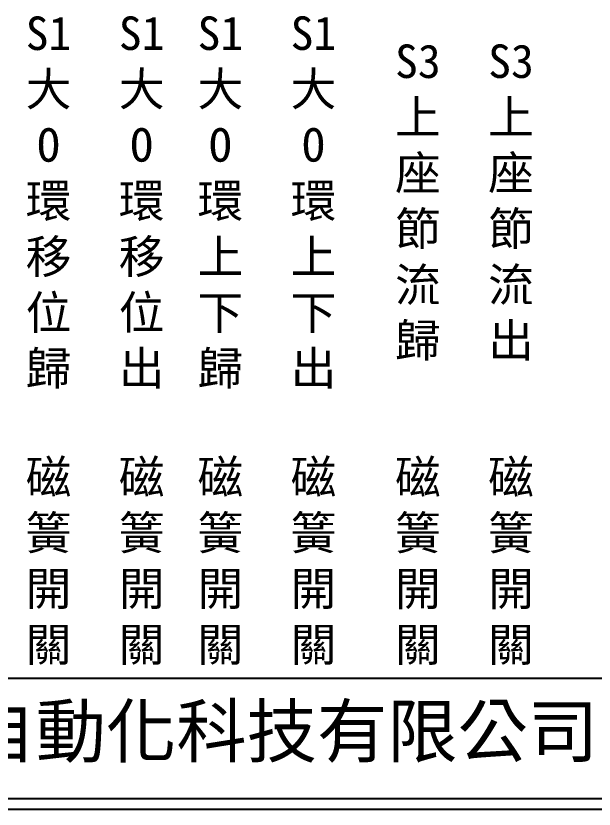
# Model space of a CAD drawing. Extents: x 325 to 612, y 3 to 207.
# Drawn here: x 386.2 to 453.5, y 3 to 95.3 of the extents above; entities that cross this region are included whole.
import ezdxf

# ---------------------------------------------------------------- set-up
doc = ezdxf.new("R2010")
doc.units = 0
doc.layers.add('圖框層', color=7, linetype='CONTINUOUS')
doc.layers.add('標尺寸層', color=3, linetype='CONTINUOUS')
doc.styles.add('CNS', font='romanc.shx', dxfattribs={"bigfont": 'chineset.shx'})
doc.styles.add('STSL', font='kaiu.ttf')

msp = doc.modelspace()

# ---------------------------------------------------------------- linework, layer by layer
at = {"layer": '圖框層', "color": 7}
for p, q in [((326.569, 18.25), (611.07, 18.25)), ((326.569, 4.25), (611.07, 4.25)), ((325.319, 3), (612.319, 3))]:
    msp.add_line(p, q, dxfattribs=at)

# ---------------------------------------------------------------- texts
at = {"layer": '圖框層', "color": 4, "style": 'STSL'}
msp.add_text('泓陞自動化科技有限公司', height=6, dxfattribs=at).set_placement((363.923, 9.076))
at = {"layer": '標尺寸層', "color": 7, "char_height": 3.9, "width": 4.96081, "attachment_point": 5, "style": 'CNS'}
for s, insert in [('{\\fDFKai-SB|b0|i0|c136|p65;S1大O環移位歸}', (389.962, 73.592)), ('{\\fDFKai-SB|b0|i0|c136|p65;S1大O環移位出}', (400.8, 73.592)), ('{\\fDFKai-SB|b0|i0|c136|p65;S1大O環上下歸}', (409.962, 73.595)), ('{\\fDFKai-SB|b0|i0|c136|p65;S1大O環上下出}', (420.8, 73.595)), ('{\\fDFKai-SB|b0|i0|c136|p65;S3上座節流歸}', (432.954, 73.584)), ('{\\fDFKai-SB|b0|i0|c136|p65;S3上座節流出}', (443.791, 73.584)), ('{\\fDFKai-SB|b0|i0|c136|p65;磁簧開關}', (389.962, 31.692)), ('{\\fDFKai-SB|b0|i0|c136|p65;磁簧開關}', (400.8, 31.692)), ('{\\fDFKai-SB|b0|i0|c136|p65;磁簧開關}', (409.962, 31.695)), ('{\\fDFKai-SB|b0|i0|c136|p65;磁簧開關}', (420.8, 31.695)), ('{\\fDFKai-SB|b0|i0|c136|p65;磁簧開關}', (432.954, 31.684)), ('{\\fDFKai-SB|b0|i0|c136|p65;磁簧開關}', (443.791, 31.684))]:
    msp.add_mtext(s, dxfattribs=dict(at, insert=insert))

doc.saveas('drawing.dxf')
